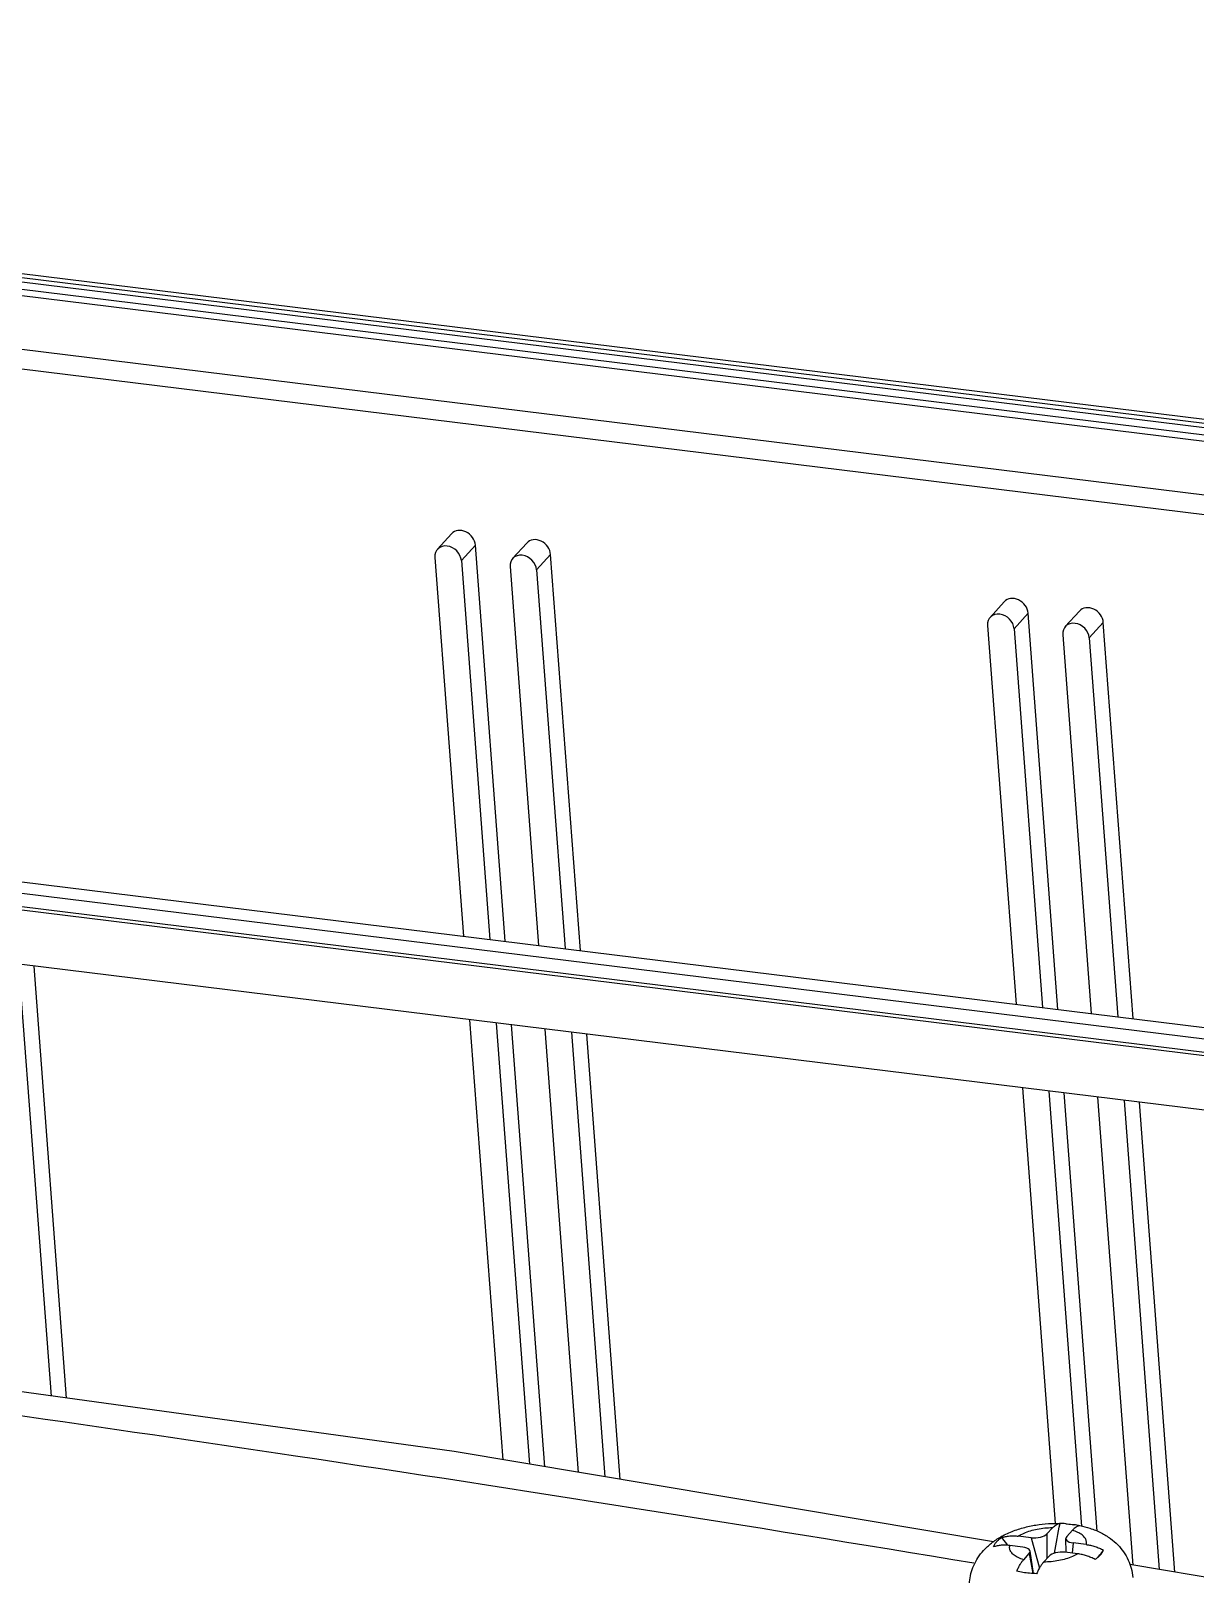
# Model space of a CAD drawing. Header units: millimetres. Extents: x -1995 to -555, y 489 to 1011.
# Drawn here: x -939.7 to -891.3, y 655.5 to 719.6 of the extents above; entities that cross this region are included whole.
import ezdxf

# ---------------------------------------------------------------- set-up
doc = ezdxf.new("R2010")
doc.units = ezdxf.units.MM
doc.layers.add('3_ALL_AXES', color=7, linetype='Continuous')

msp = doc.modelspace()

# ---------------------------------------------------------------- linework, layer by layer
at = {"color": 7, "linetype": 'Continuous'}
for p, q in [((-1021.869, 719.597), (-856.938, 699.289)), ((-1021.43, 719.371), (-857.091, 699.135)), ((-1021.278, 719.178), (-857.246, 698.981)), ((-1021.14, 718.848), (-857.524, 698.702)), ((-857.751, 698.454), (-1020.835, 718.534)), ((-859.461, 696.437), (-1020.645, 716.283)), ((-860.01, 695.692), (-1019.746, 715.36)), ((-1072.221, 700.05), (-881.579, 676.576)), ((-1070.913, 700.367), (-880.541, 676.927)), ((-882.43, 675.976), (-1073.394, 699.489)), ((-1072.964, 699.593), (-882.281, 676.114)), ((-922.775, 698.062), (-922.191, 698.707)), ((-921.781, 697.59), (-921.197, 698.235)), ((-919.959, 681.78), (-921.197, 698.235)), ((-919.653, 697.678), (-919.069, 698.323)), ((-922.883, 697.726), (-921.7, 681.995)), ((-921.781, 697.59), (-920.598, 681.859)), ((-918.659, 697.206), (-918.074, 697.851)), ((-916.837, 681.396), (-918.074, 697.851)), ((-883.009, 673.788), (-1073.33, 697.222)), ((-919.761, 697.342), (-918.577, 681.61)), ((-918.659, 697.206), (-917.475, 681.474)), ((-899.817, 695.235), (-899.233, 695.881)), ((-899.924, 694.899), (-898.741, 679.168)), ((-898.822, 694.763), (-898.238, 695.409)), ((-897.001, 678.953), (-898.238, 695.409)), ((-896.695, 694.851), (-896.111, 695.496)), ((-895.7, 694.379), (-895.116, 695.024)), ((-893.878, 678.569), (-895.116, 695.024)), ((-898.822, 694.763), (-897.639, 679.032)), ((-896.802, 694.515), (-895.619, 678.783)), ((-895.7, 694.379), (-894.517, 678.648)), ((-940.172, 680.827), (-938.823, 662.89)), ((-938.184, 662.802), (-939.534, 680.748)), ((-921.438, 678.52), (-920.064, 660.244)), ((-920.336, 678.384), (-918.958, 660.059)), ((-918.317, 659.952), (-919.698, 678.306)), ((-918.316, 678.135), (-916.931, 659.72)), ((-917.214, 678), (-915.825, 659.535)), ((-915.185, 659.428), (-916.576, 677.921)), ((-898.48, 675.693), (-897.119, 657.596)), ((-897.378, 675.557), (-896.018, 657.483)), ((-895.37, 657.273), (-896.739, 675.479)), ((-895.358, 675.309), (-893.896, 655.871)), ((-894.256, 675.173), (-892.79, 655.686)), ((-892.149, 655.579), (-893.617, 675.094)), ((-897.456, 657.162), (-897.458, 656.145)), ((-897.456, 657.162), (-897.228, 657.414)), ((-896.915, 657.599), (-896.916, 657.594)), ((-896.63, 657.06), (-896.402, 657.312)), ((-899.347, 657.009), (-899.09, 656.689)), ((-898.46, 656.616), (-898.998, 656.682)), ((-898.11, 657.003), (-898.647, 657.069)), ((-898.015, 655.518), (-898.157, 656.449)), ((-898.11, 657.003), (-897.774, 655.738)), ((-896.662, 656.395), (-896.67, 656.97)), ((-896.365, 656.788), (-896.414, 656.364)), ((-895.827, 656.722), (-896.365, 656.788)), ((-895.212, 656.354), (-895.105, 656.487)), ((-898.424, 656.093), (-898.196, 656.345)), ((-898.196, 656.345), (-898.05, 655.52)), ((-897.597, 655.991), (-897.369, 656.243)), ((-896.178, 656.335), (-896.715, 656.401)), ((-895.347, 656.185), (-895.255, 656.3)), ((-895.255, 656.3), (-895.212, 656.354)), ((-895.24, 656.288), (-895.196, 656.341)), ((-872.847, 652.354), (-894.016, 655.891))]:
    msp.add_line(p, q, dxfattribs=at)
msp.add_lwpolyline([(-899.679, 656.838), (-922.085, 660.581), (-972.479, 667.533), (-1022.73, 672.975), (-1071.5, 676.819)], dxfattribs=at)
for centre, radius, start, end in [((-1167.868, 708.769), 275.743, 349.04393, 349.30455), ((-896.898, 657.32), 0.28, 93.44575, 98.27703), ((-897.06, 652.678), 4.923, 87.16641, 88.31656), ((-897.05, 652.871), 4.729, 85.4281, 87.17009), ((-896.902, 654.001), 3.59, 76.90392, 80.88807)]:
    msp.add_arc(centre, radius, start, end, dxfattribs=at)
for centre, major_axis, ratio, start_param, end_param in [((-921.748, 698.303), (-0.441, 0.407), 0.818294, -2.42085, 0.007545), ((-922.332, 697.658), (-0.441, 0.407), 0.818294, -2.42085, 0.720742), ((-918.625, 697.919), (-0.441, 0.407), 0.818294, -2.42085, 0.007545), ((-919.21, 697.274), (-0.441, 0.407), 0.818294, -2.42085, 0.720742), ((-898.789, 695.476), (-0.441, 0.407), 0.818294, -2.42085, 0.007545), ((-895.667, 695.092), (-0.441, 0.407), 0.818294, -2.42085, 0.007545), ((-899.373, 694.831), (-0.441, 0.407), 0.818294, -2.42085, 0.720742), ((-896.251, 694.447), (-0.441, 0.407), 0.818294, -2.42085, 0.720742), ((-897.925, 657.228), (0.51, 0.034), 0.450867, -1.971664, -0.436158), ((-898.679, 656.395), (0.523, 0.048), 0.427162, -0.434455, 1.10105), ((-896.146, 657.009), (0.523, 0.048), 0.427162, 8.990323, 10.525828), ((-896.9, 656.176), (0.51, 0.034), 0.450867, 1.169929, 2.705434)]:
    msp.add_ellipse(centre, major_axis=major_axis, ratio=ratio, start_param=start_param, end_param=end_param, dxfattribs=at)
for points, start_tangent, end_tangent in [([(-900.494, 655.943), (-928.666, 660.393), (-976.317, 666.862), (-1023.835, 671.979), (-1071.18, 675.741)], (-0.986472, 0.163931), (-0.997877, 0.065129)), ([(-899.347, 657.009), (-899.181, 657.053), (-899.006, 657.078), (-898.826, 657.083), (-898.647, 657.069)], (0.949805, 0.312841), (0.992505, -0.122207)), ([(-897.228, 657.414), (-897.547, 657.395), (-897.86, 657.35), (-898.156, 657.278), (-898.422, 657.183), (-898.647, 657.069)], (-0.999921, -0.012575), (-0.856418, -0.516283)), ([(-897.228, 657.414), (-897.151, 657.489), (-897.072, 657.546), (-896.992, 657.583), (-896.938, 657.596)], (0.671114, 0.741355), (0.989661, 0.143426)), ([(-896.673, 657.586), (-896.625, 657.582), (-896.348, 657.547), (-896.333, 657.545)], (0.996808, -0.07983), (0.987224, -0.159336)), ([(-896.088, 657.497), (-896.166, 657.482), (-896.245, 657.445), (-896.325, 657.387), (-896.402, 657.312)], (-0.998225, -0.059554), (-0.671114, -0.741355)), ([(-895.827, 656.722), (-895.822, 656.863), (-895.881, 656.998), (-896, 657.121), (-896.176, 657.227), (-896.402, 657.312)], (0.251186, 0.967939), (-0.958523, 0.285015)), ([(-899.562, 656.821), (-899.64, 656.722), (-899.697, 656.622)], (-0.671114, -0.741355), (-0.421964, -0.906612)), ([(-898.998, 656.682), (-899.176, 656.696), (-899.357, 656.69), (-899.532, 656.666), (-899.697, 656.622)], (-0.992505, 0.122207), (-0.949805, -0.312841)), ([(-899.347, 657.009), (-899.464, 656.917), (-899.562, 656.821)], (-0.812266, -0.583288), (-0.671114, -0.741355)), ([(-898.424, 656.093), (-898.649, 656.178), (-898.825, 656.284), (-898.945, 656.407), (-899.003, 656.541), (-898.998, 656.682)], (-0.958523, 0.285015), (0.251186, 0.967939)), ([(-895.827, 656.722), (-895.647, 656.691), (-895.463, 656.641), (-895.28, 656.572), (-895.105, 656.487)], (0.992505, -0.122207), (0.878046, -0.478577)), ([(-895.196, 656.341), (-895.162, 656.387), (-895.105, 656.487)], (0.617276, 0.786747), (0.421964, 0.906612)), ([(-898.714, 655.612), (-898.646, 655.756), (-898.574, 655.887), (-898.499, 656), (-898.424, 656.093)], (0.393312, 0.919405), (0.671114, 0.741355)), ([(-897.597, 655.991), (-897.673, 655.898), (-897.748, 655.785), (-897.82, 655.655), (-897.887, 655.51)], (-0.671114, -0.741355), (-0.393312, -0.919405)), ([(-896.178, 656.335), (-896.403, 656.221), (-896.669, 656.127), (-896.965, 656.055), (-897.278, 656.009), (-897.597, 655.991)], (-0.856418, -0.516283), (-0.999921, -0.012575)), ([(-895.455, 656.1), (-895.631, 656.185), (-895.813, 656.254), (-895.998, 656.304), (-896.178, 656.335)], (-0.878046, 0.478577), (-0.992505, 0.122207)), ([(-895.455, 656.1), (-895.338, 656.192), (-895.24, 656.288)], (0.812266, 0.583288), (0.671114, 0.741355)), ([(-897.887, 655.51), (-898.177, 655.527), (-898.454, 655.561), (-898.714, 655.612)], (-0.999567, 0.029432), (-0.973765, 0.227556))]:
    msp.add_spline(points, degree=3, dxfattribs=dict(at, start_tangent=start_tangent, end_tangent=end_tangent))
at = {"layer": '3_ALL_AXES', "color": 7, "linetype": 'Continuous'}
msp.add_arc((-897.697, 654.089), 3.397, 119.16915, 119.51519, dxfattribs=at)
for points, start_tangent, end_tangent in [([(-899.352, 657.055), (-898.843, 657.29), (-898.312, 657.453), (-897.786, 657.552), (-897.264, 657.598), (-896.915, 657.6)], (0.873183, 0.487393), (0.999638, -0.026886)), ([(-896.086, 657.507), (-895.678, 657.399), (-895.205, 657.206), (-894.82, 656.969), (-894.515, 656.704), (-894.275, 656.413), (-894.084, 656.079), (-893.961, 655.738), (-893.895, 655.359)], (0.979329, -0.202273), (0.079072, -0.996869)), ([(-900.674, 654.821), (-900.673, 655.167), (-900.615, 655.512), (-900.499, 655.849), (-900.324, 656.173), (-900.089, 656.479)], (-0.079072, 0.996869), (0.671114, 0.741355)), ([(-900.089, 656.479), (-899.765, 656.78), (-899.37, 657.045)], (0.671114, 0.741355), (0.870223, 0.492658))]:
    msp.add_spline(points, degree=3, dxfattribs=dict(at, start_tangent=start_tangent, end_tangent=end_tangent))

doc.saveas('drawing.dxf')
